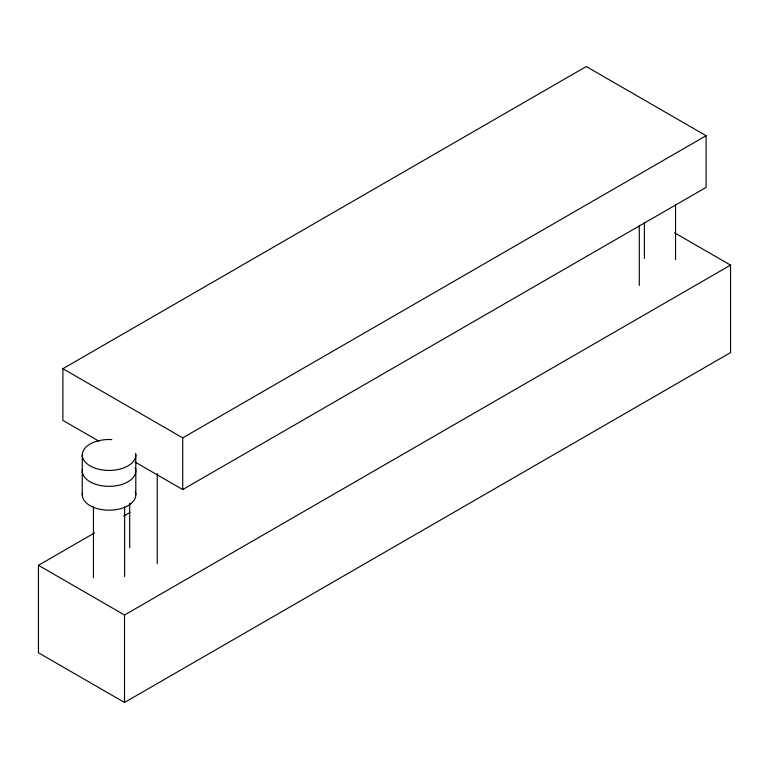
<?xml version="1.0" encoding="UTF-8"?>
<svg xmlns="http://www.w3.org/2000/svg" width="769" height="769" viewBox="0 0 769 769"><rect width="100%" height="100%" fill="white"/><g stroke="black" fill="none" stroke-linecap="round" stroke-linejoin="round"><path stroke-width="1.15" d="M99.047 441.252L62.895 420.383L62.895 368.697L586.276 66.528L706.105 135.709L706.105 187.396L182.724 489.565L135.209 462.131M62.895 368.697L182.724 437.878L706.105 135.709M674.548 232.786L730.55 265.122L730.55 352.596L124.53 702.472L38.45 652.775L38.45 565.302L94.577 532.898M123.684 516.095L129.923 512.49M38.45 565.302L124.53 615.008L730.55 265.122M675.547 204.419L675.547 259.624M644.384 222.424L644.384 258.432M639.299 225.317L639.299 285.386M182.724 437.878L182.724 489.565M157.241 473.589L157.241 563.696M135.815 454.969L135.815 494.736M129.701 503.339L129.701 547.797M124.616 506.886L124.616 576.5M124.53 615.008L124.53 702.472M93.453 506.886L93.453 577.702M82.254 454.969L82.254 494.736M135.248 467.706A26.78 15.467 0 0 1 110.419 486.316A26.78 15.467 0 0 1 82.398 469.282M135.248 491.564A26.78 15.467 0 0 1 110.419 510.174A26.78 15.467 0 0 1 82.398 493.131M135.68 453.374A26.78 15.467 0 0 1 109.957 470.426A26.78 15.467 0 0 1 82.273 454.441A26.78 15.467 0 0 1 111.803 439.589"/></g></svg>
